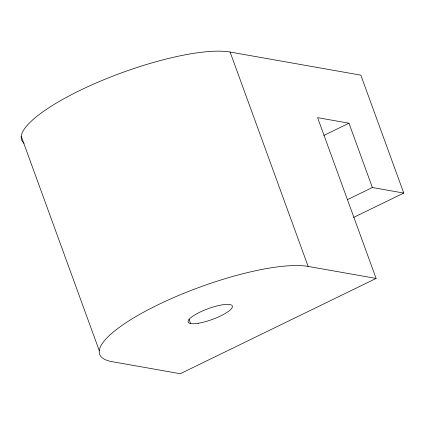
<?xml version="1.0" encoding="UTF-8"?>
<svg xmlns="http://www.w3.org/2000/svg" width="425" height="425" viewBox="0 0 425 425"><rect width="100%" height="100%" fill="white"/><g stroke="black" fill="none" stroke-linecap="round" stroke-linejoin="round"><path stroke-width="0.64" d="M323.892 135.405L348.967 123.202L372.374 187.515L403.75 193.062L360.836 75.156L230.116 52.047A117.661 28.863 -20 0 0 93.133 84.309A117.661 28.863 -20 0 0 24.076 143.315M347.299 199.718L372.374 187.515M353.595 217.462L403.75 193.062M376.114 278.439L180.274 373.718L112.301 361.707A117.661 28.863 -20 0 1 157.93 304.821A117.661 28.863 -20 0 1 308.141 266.422L376.114 278.439L317.597 117.656L348.967 123.202M230.116 52.047L308.141 266.422M189.051 319.228L190.639 323.595M21.25 136.324L99.275 350.699M198.491 323.239A23.534 5.775 -20 0 0 232.411 306.738A23.534 5.775 -20 0 0 199.766 312.216A23.534 5.775 -20 0 0 198.491 323.239"/></g></svg>
